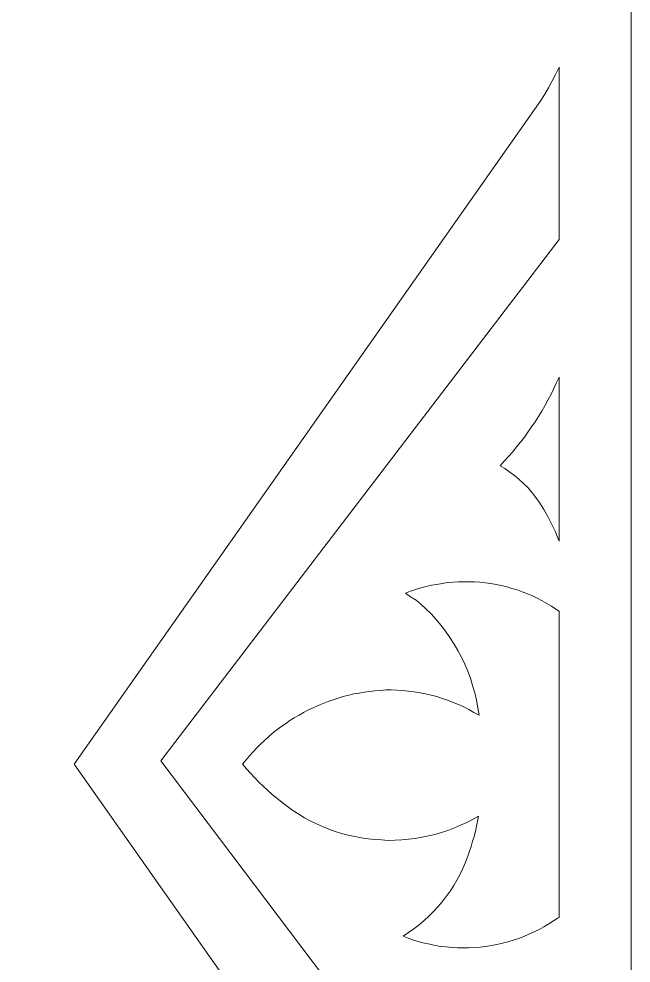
# Model space of a CAD drawing. Header units: centimetres. Extents: x -9.4 to 6.3, y -13 to 13.6.
# Drawn here: x -6.05 to -2.66, y -0.82 to 4.41 of the extents above; entities that cross this region are included whole.
import ezdxf

# ---------------------------------------------------------------- set-up
doc = ezdxf.new("R2010")
doc.units = ezdxf.units.CM
doc.header["$MEASUREMENT"] = 0
doc.layers.add('layer 1', color=7, linetype='Continuous')

msp = doc.modelspace()

# ---------------------------------------------------------------- linework, layer by layer
at = {"layer": 'layer 1', "color": 177, "lineweight": 9}
for points, knots in [([(-9.44332, 13.58709), (-9.44332, 13.58709), (-2.6561, 13.58709), (-2.6561, 13.58709), (-2.6561, 13.58709), (-2.6561, 13.58709), (-2.6561, -13.01887), (-2.6561, -13.01887), (-2.6561, -13.01887), (-2.6561, -13.01887), (-9.44332, -13.01887), (-9.44332, -13.01887), (-9.44332, -13.01887), (-9.44332, -13.01887), (-9.44332, 13.58709), (-9.44332, 13.58709)], [0, 0, 0, 0, 0.2, 0.2, 0.2, 0.2, 0.4, 0.4, 0.4, 0.4, 0.6, 0.6, 0.6, 0.6, 1, 1, 1, 1]), ([(-3.05547, 4.14655), (-3.05547, 4.14655), (-3.05547, 3.19109), (-3.05547, 3.19109), (-3.05547, 3.19109), (-3.05547, 3.19109), (-5.26309, 0.30056), (-5.26309, 0.30056), (-5.26309, 0.30056), (-5.26309, 0.30056), (-3.05547, -2.62495), (-3.05547, -2.62495), (-3.05547, -2.62495), (-3.05547, -2.62495), (-3.05547, -3.58183), (-3.05547, -3.58183), (-3.05547, -3.58183), (-3.05547, -3.58183), (-3.07138, -3.55002), (-3.07138, -3.55002), (-3.07138, -3.55002), (-3.07138, -3.55002), (-3.09252, -3.50879), (-3.09252, -3.50879), (-3.09252, -3.50879), (-3.09252, -3.50879), (-3.11367, -3.46861), (-3.11367, -3.46861), (-3.11367, -3.46861), (-3.11367, -3.46861), (-3.13798, -3.4295), (-3.13798, -3.4295), (-3.13798, -3.4295), (-3.13798, -3.4295), (-3.1623, -3.39037), (-3.1623, -3.39037), (-3.1623, -3.39037), (-3.1623, -3.39037), (-3.18767, -3.35337), (-3.18767, -3.35337), (-3.18767, -3.35337), (-3.18767, -3.35337), (-3.2141, -3.31531), (-3.2141, -3.31531), (-3.2141, -3.31531), (-3.2141, -3.31531), (-5.7431, 0.28153), (-5.7431, 0.28153), (-5.7431, 0.28153), (-5.7431, 0.28153), (-3.15701, 3.96296), (-3.15701, 3.96296), (-3.15701, 3.96296), (-3.15701, 3.96296), (-3.13481, 3.99679), (-3.13481, 3.99679), (-3.13481, 3.99679), (-3.13481, 3.99679), (-3.11472, 4.03274), (-3.11472, 4.03274), (-3.11472, 4.03274), (-3.11472, 4.03274), (-3.0957, 4.06762), (-3.0957, 4.06762), (-3.0957, 4.06762), (-3.0957, 4.06762), (-3.07667, 4.10357), (-3.07667, 4.10357), (-3.07667, 4.10357), (-3.07667, 4.10357), (-3.05868, 4.13953), (-3.05868, 4.13953), (-3.05868, 4.13953), (-3.05868, 4.13953), (-3.05547, 4.14655), (-3.05547, 4.14655)], [0, 0, 0, 0, 0.05, 0.05, 0.05, 0.05, 0.1, 0.1, 0.1, 0.1, 0.15, 0.15, 0.15, 0.15, 0.2, 0.2, 0.2, 0.2, 0.25, 0.25, 0.25, 0.25, 0.3, 0.3, 0.3, 0.3, 0.35, 0.35, 0.35, 0.35, 0.4, 0.4, 0.4, 0.4, 0.45, 0.45, 0.45, 0.45, 0.5, 0.5, 0.5, 0.5, 0.55, 0.55, 0.55, 0.55, 0.6, 0.6, 0.6, 0.6, 0.65, 0.65, 0.65, 0.65, 0.7, 0.7, 0.7, 0.7, 0.75, 0.75, 0.75, 0.75, 0.8, 0.8, 0.8, 0.8, 0.85, 0.85, 0.85, 0.85, 0.9, 0.9, 0.9, 0.9, 1, 1, 1, 1]), ([(-3.05547, 2.42723), (-3.05547, 2.42723), (-3.05547, 1.51875), (-3.05547, 1.51875), (-3.05547, 1.51875), (-3.05547, 1.51875), (-3.05973, 1.53122), (-3.05973, 1.53122), (-3.05973, 1.53122), (-3.05973, 1.53122), (-3.07772, 1.57353), (-3.07772, 1.57353), (-3.07772, 1.57353), (-3.07772, 1.57353), (-3.09675, 1.6137), (-3.09675, 1.6137), (-3.09675, 1.6137), (-3.09675, 1.6137), (-3.11684, 1.65493), (-3.11684, 1.65493), (-3.11684, 1.65493), (-3.11684, 1.65493), (-3.13904, 1.69299), (-3.13904, 1.69299), (-3.13904, 1.69299), (-3.13904, 1.69299), (-3.16441, 1.73212), (-3.16441, 1.73212), (-3.16441, 1.73212), (-3.16441, 1.73212), (-3.18978, 1.76806), (-3.18978, 1.76806), (-3.18978, 1.76806), (-3.18978, 1.76806), (-3.20987, 1.79343), (-3.20987, 1.79343), (-3.20987, 1.79343), (-3.20987, 1.79343), (-3.23101, 1.81669), (-3.23101, 1.81669), (-3.23101, 1.81669), (-3.23101, 1.81669), (-3.25429, 1.83995), (-3.25429, 1.83995), (-3.25429, 1.83995), (-3.25429, 1.83995), (-3.2786, 1.86215), (-3.2786, 1.86215), (-3.2786, 1.86215), (-3.2786, 1.86215), (-3.30292, 1.88224), (-3.30292, 1.88224), (-3.30292, 1.88224), (-3.30292, 1.88224), (-3.32829, 1.90128), (-3.32829, 1.90128), (-3.32829, 1.90128), (-3.32829, 1.90128), (-3.35578, 1.92031), (-3.35578, 1.92031), (-3.35578, 1.92031), (-3.35578, 1.92031), (-3.3822, 1.93617), (-3.3822, 1.93617), (-3.3822, 1.93617), (-3.3822, 1.93617), (-3.36, 1.96154), (-3.36, 1.96154), (-3.36, 1.96154), (-3.36, 1.96154), (-3.33569, 1.98797), (-3.33569, 1.98797), (-3.33569, 1.98797), (-3.33569, 1.98797), (-3.31243, 2.01334), (-3.31243, 2.01334), (-3.31243, 2.01334), (-3.31243, 2.01334), (-3.29129, 2.04083), (-3.29129, 2.04083), (-3.29129, 2.04083), (-3.29129, 2.04083), (-3.26909, 2.06728), (-3.26909, 2.06728), (-3.26909, 2.06728), (-3.26909, 2.06728), (-3.24795, 2.09476), (-3.24795, 2.09476), (-3.24795, 2.09476), (-3.24795, 2.09476), (-3.22784, 2.1233), (-3.22784, 2.1233), (-3.22784, 2.1233), (-3.22784, 2.1233), (-3.20775, 2.15185), (-3.20775, 2.15185), (-3.20775, 2.15185), (-3.20775, 2.15185), (-3.18873, 2.18039), (-3.18873, 2.18039), (-3.18873, 2.18039), (-3.18873, 2.18039), (-3.1697, 2.20999), (-3.1697, 2.20999), (-3.1697, 2.20999), (-3.1697, 2.20999), (-3.15173, 2.23961), (-3.15173, 2.23961), (-3.15173, 2.23961), (-3.15173, 2.23961), (-3.13481, 2.26921), (-3.13481, 2.26921), (-3.13481, 2.26921), (-3.13481, 2.26921), (-3.1179, 2.29987), (-3.1179, 2.29987), (-3.1179, 2.29987), (-3.1179, 2.29987), (-3.10098, 2.33053), (-3.10098, 2.33053), (-3.10098, 2.33053), (-3.10098, 2.33053), (-3.08618, 2.36118), (-3.08618, 2.36118), (-3.08618, 2.36118), (-3.08618, 2.36118), (-3.07138, 2.39396), (-3.07138, 2.39396), (-3.07138, 2.39396), (-3.07138, 2.39396), (-3.05656, 2.42463), (-3.05656, 2.42463), (-3.05656, 2.42463), (-3.05656, 2.42463), (-3.05547, 2.42723), (-3.05547, 2.42723)], [0, 0, 0, 0, 0.0285714, 0.0285714, 0.0285714, 0.0285714, 0.0571429, 0.0571429, 0.0571429, 0.0571429, 0.0857143, 0.0857143, 0.0857143, 0.0857143, 0.1142857, 0.1142857, 0.1142857, 0.1142857, 0.1428571, 0.1428571, 0.1428571, 0.1428571, 0.1714286, 0.1714286, 0.1714286, 0.1714286, 0.2, 0.2, 0.2, 0.2, 0.2285714, 0.2285714, 0.2285714, 0.2285714, 0.2571429, 0.2571429, 0.2571429, 0.2571429, 0.2857143, 0.2857143, 0.2857143, 0.2857143, 0.3142857, 0.3142857, 0.3142857, 0.3142857, 0.3428571, 0.3428571, 0.3428571, 0.3428571, 0.3714286, 0.3714286, 0.3714286, 0.3714286, 0.4, 0.4, 0.4, 0.4, 0.4285714, 0.4285714, 0.4285714, 0.4285714, 0.4571429, 0.4571429, 0.4571429, 0.4571429, 0.4857143, 0.4857143, 0.4857143, 0.4857143, 0.5142857, 0.5142857, 0.5142857, 0.5142857, 0.5428571, 0.5428571, 0.5428571, 0.5428571, 0.5714286, 0.5714286, 0.5714286, 0.5714286, 0.6, 0.6, 0.6, 0.6, 0.6285714, 0.6285714, 0.6285714, 0.6285714, 0.6571429, 0.6571429, 0.6571429, 0.6571429, 0.6857143, 0.6857143, 0.6857143, 0.6857143, 0.7142857, 0.7142857, 0.7142857, 0.7142857, 0.7428571, 0.7428571, 0.7428571, 0.7428571, 0.7714286, 0.7714286, 0.7714286, 0.7714286, 0.8, 0.8, 0.8, 0.8, 0.8285714, 0.8285714, 0.8285714, 0.8285714, 0.8571429, 0.8571429, 0.8571429, 0.8571429, 0.8857143, 0.8857143, 0.8857143, 0.8857143, 0.9142857, 0.9142857, 0.9142857, 0.9142857, 0.9428571, 0.9428571, 0.9428571, 0.9428571, 1, 1, 1, 1]), ([(-3.05547, 1.12979), (-3.05547, 1.12979), (-3.05547, -0.56849), (-3.05547, -0.56849), (-3.05547, -0.56849), (-3.05547, -0.56849), (-3.05973, -0.57169), (-3.05973, -0.57169), (-3.05973, -0.57169), (-3.05973, -0.57169), (-3.08618, -0.58754), (-3.08618, -0.58754), (-3.08618, -0.58754), (-3.08618, -0.58754), (-3.11155, -0.60446), (-3.11155, -0.60446), (-3.11155, -0.60446), (-3.11155, -0.60446), (-3.13904, -0.62137), (-3.13904, -0.62137), (-3.13904, -0.62137), (-3.13904, -0.62137), (-3.16653, -0.63617), (-3.16653, -0.63617), (-3.16653, -0.63617), (-3.16653, -0.63617), (-3.19401, -0.64886), (-3.19401, -0.64886), (-3.19401, -0.64886), (-3.19401, -0.64886), (-3.22361, -0.6626), (-3.22361, -0.6626), (-3.22361, -0.6626), (-3.22361, -0.6626), (-3.25112, -0.67425), (-3.25112, -0.67425), (-3.25112, -0.67425), (-3.25112, -0.67425), (-3.28072, -0.68588), (-3.28072, -0.68588), (-3.28072, -0.68588), (-3.28072, -0.68588), (-3.31032, -0.69539), (-3.31032, -0.69539), (-3.31032, -0.69539), (-3.31032, -0.69539), (-3.33992, -0.70491), (-3.33992, -0.70491), (-3.33992, -0.70491), (-3.33992, -0.70491), (-3.36952, -0.71125), (-3.36952, -0.71125), (-3.36952, -0.71125), (-3.36952, -0.71125), (-3.40018, -0.71865), (-3.40018, -0.71865), (-3.40018, -0.71865), (-3.40018, -0.71865), (-3.43085, -0.72499), (-3.43085, -0.72499), (-3.43085, -0.72499), (-3.43085, -0.72499), (-3.46257, -0.72922), (-3.46257, -0.72922), (-3.46257, -0.72922), (-3.46257, -0.72922), (-3.49322, -0.73345), (-3.49322, -0.73345), (-3.49322, -0.73345), (-3.49322, -0.73345), (-3.52388, -0.73557), (-3.52388, -0.73557), (-3.52388, -0.73557), (-3.52388, -0.73557), (-3.5556, -0.73768), (-3.5556, -0.73768), (-3.5556, -0.73768), (-3.5556, -0.73768), (-3.58627, -0.73768), (-3.58627, -0.73768), (-3.58627, -0.73768), (-3.58627, -0.73768), (-3.61799, -0.73768), (-3.61799, -0.73768), (-3.61799, -0.73768), (-3.61799, -0.73768), (-3.64865, -0.73557), (-3.64865, -0.73557), (-3.64865, -0.73557), (-3.64865, -0.73557), (-3.68036, -0.73239), (-3.68036, -0.73239), (-3.68036, -0.73239), (-3.68036, -0.73239), (-3.70996, -0.72922), (-3.70996, -0.72922), (-3.70996, -0.72922), (-3.70996, -0.72922), (-3.74168, -0.72394), (-3.74168, -0.72394), (-3.74168, -0.72394), (-3.74168, -0.72394), (-3.77129, -0.71759), (-3.77129, -0.71759), (-3.77129, -0.71759), (-3.77129, -0.71759), (-3.80195, -0.71125), (-3.80195, -0.71125), (-3.80195, -0.71125), (-3.80195, -0.71125), (-3.83155, -0.70385), (-3.83155, -0.70385), (-3.83155, -0.70385), (-3.83155, -0.70385), (-3.86221, -0.69434), (-3.86221, -0.69434), (-3.86221, -0.69434), (-3.86221, -0.69434), (-3.89181, -0.68482), (-3.89181, -0.68482), (-3.89181, -0.68482), (-3.89181, -0.68482), (-3.92035, -0.67319), (-3.92035, -0.67319), (-3.92035, -0.67319), (-3.92035, -0.67319), (-3.89075, -0.65309), (-3.89075, -0.65309), (-3.89075, -0.65309), (-3.89075, -0.65309), (-3.8601, -0.633), (-3.8601, -0.633), (-3.8601, -0.633), (-3.8601, -0.633), (-3.83155, -0.6108), (-3.83155, -0.6108), (-3.83155, -0.6108), (-3.83155, -0.6108), (-3.80407, -0.58649), (-3.80407, -0.58649), (-3.80407, -0.58649), (-3.80407, -0.58649), (-3.77658, -0.56217), (-3.77658, -0.56217), (-3.77658, -0.56217), (-3.77658, -0.56217), (-3.75121, -0.5368), (-3.75121, -0.5368), (-3.75121, -0.5368), (-3.75121, -0.5368), (-3.72687, -0.51037), (-3.72687, -0.51037), (-3.72687, -0.51037), (-3.72687, -0.51037), (-3.70256, -0.48181), (-3.70256, -0.48181), (-3.70256, -0.48181), (-3.70256, -0.48181), (-3.68142, -0.45221), (-3.68142, -0.45221), (-3.68142, -0.45221), (-3.68142, -0.45221), (-3.65922, -0.42367), (-3.65922, -0.42367), (-3.65922, -0.42367), (-3.65922, -0.42367), (-3.63913, -0.39195), (-3.63913, -0.39195), (-3.63913, -0.39195), (-3.63913, -0.39195), (-3.62222, -0.36129), (-3.62222, -0.36129), (-3.62222, -0.36129), (-3.62222, -0.36129), (-3.60424, -0.32852), (-3.60424, -0.32852), (-3.60424, -0.32852), (-3.60424, -0.32852), (-3.58839, -0.29679), (-3.58839, -0.29679), (-3.58839, -0.29679), (-3.58839, -0.29679), (-3.57463, -0.2619), (-3.57463, -0.2619), (-3.57463, -0.2619), (-3.57463, -0.2619), (-3.56088, -0.22913), (-3.56088, -0.22913), (-3.56088, -0.22913), (-3.56088, -0.22913), (-3.55243, -0.20164), (-3.55243, -0.20164), (-3.55243, -0.20164), (-3.55243, -0.20164), (-3.54291, -0.17522), (-3.54291, -0.17522), (-3.54291, -0.17522), (-3.54291, -0.17522), (-3.53445, -0.14665), (-3.53445, -0.14665), (-3.53445, -0.14665), (-3.53445, -0.14665), (-3.526, -0.11917), (-3.526, -0.11917), (-3.526, -0.11917), (-3.526, -0.11917), (-3.5186, -0.09168), (-3.5186, -0.09168), (-3.5186, -0.09168), (-3.5186, -0.09168), (-3.51225, -0.06314), (-3.51225, -0.06314), (-3.51225, -0.06314), (-3.51225, -0.06314), (-3.50697, -0.03565), (-3.50697, -0.03565), (-3.50697, -0.03565), (-3.50697, -0.03565), (-3.50168, -0.00711), (-3.50168, -0.00711), (-3.50168, -0.00711), (-3.50168, -0.00711), (-3.53445, -0.02614), (-3.53445, -0.02614), (-3.53445, -0.02614), (-3.53445, -0.02614), (-3.56723, -0.04305), (-3.56723, -0.04305), (-3.56723, -0.04305), (-3.56723, -0.04305), (-3.60213, -0.05785), (-3.60213, -0.05785), (-3.60213, -0.05785), (-3.60213, -0.05785), (-3.63596, -0.07265), (-3.63596, -0.07265), (-3.63596, -0.07265), (-3.63596, -0.07265), (-3.6719, -0.0864), (-3.6719, -0.0864), (-3.6719, -0.0864), (-3.6719, -0.0864), (-3.70679, -0.09803), (-3.70679, -0.09803), (-3.70679, -0.09803), (-3.70679, -0.09803), (-3.74379, -0.1086), (-3.74379, -0.1086), (-3.74379, -0.1086), (-3.74379, -0.1086), (-3.77975, -0.11705), (-3.77975, -0.11705), (-3.77975, -0.11705), (-3.77975, -0.11705), (-3.81675, -0.12445), (-3.81675, -0.12445), (-3.81675, -0.12445), (-3.81675, -0.12445), (-3.8527, -0.1308), (-3.8527, -0.1308), (-3.8527, -0.1308), (-3.8527, -0.1308), (-3.89075, -0.13503), (-3.89075, -0.13503), (-3.89075, -0.13503), (-3.89075, -0.13503), (-3.92777, -0.1382), (-3.92777, -0.1382), (-3.92777, -0.1382), (-3.92777, -0.1382), (-3.96477, -0.14031), (-3.96477, -0.14031), (-3.96477, -0.14031), (-3.96477, -0.14031), (-4.00283, -0.14137), (-4.00283, -0.14137), (-4.00283, -0.14137), (-4.00283, -0.14137), (-4.03983, -0.13925), (-4.03983, -0.13925), (-4.03983, -0.13925), (-4.03983, -0.13925), (-4.07789, -0.13714), (-4.07789, -0.13714), (-4.07789, -0.13714), (-4.07789, -0.13714), (-4.11385, -0.13291), (-4.11385, -0.13291), (-4.11385, -0.13291), (-4.11385, -0.13291), (-4.15191, -0.12763), (-4.15191, -0.12763), (-4.15191, -0.12763), (-4.15191, -0.12763), (-4.18785, -0.12023), (-4.18785, -0.12023), (-4.18785, -0.12023), (-4.18785, -0.12023), (-4.22379, -0.11283), (-4.22379, -0.11283), (-4.22379, -0.11283), (-4.22379, -0.11283), (-4.26081, -0.10331), (-4.26081, -0.10331), (-4.26081, -0.10331), (-4.26081, -0.10331), (-4.2957, -0.09168), (-4.2957, -0.09168), (-4.2957, -0.09168), (-4.2957, -0.09168), (-4.33164, -0.079), (-4.33164, -0.079), (-4.33164, -0.079), (-4.33164, -0.079), (-4.36653, -0.06525), (-4.36653, -0.06525), (-4.36653, -0.06525), (-4.36653, -0.06525), (-4.40036, -0.0494), (-4.40036, -0.0494), (-4.40036, -0.0494), (-4.40036, -0.0494), (-4.43421, -0.03354), (-4.43421, -0.03354), (-4.43421, -0.03354), (-4.43421, -0.03354), (-4.46698, -0.01557), (-4.46698, -0.01557), (-4.46698, -0.01557), (-4.46698, -0.01557), (-4.49869, 0.00452), (-4.49869, 0.00452), (-4.49869, 0.00452), (-4.49869, 0.00452), (-4.53041, 0.02357), (-4.53041, 0.02357), (-4.53041, 0.02357), (-4.53041, 0.02357), (-4.56107, 0.04577), (-4.56107, 0.04577), (-4.56107, 0.04577), (-4.56107, 0.04577), (-4.59067, 0.06902), (-4.59067, 0.06902), (-4.59067, 0.06902), (-4.59067, 0.06902), (-4.61923, 0.09228), (-4.61923, 0.09228), (-4.61923, 0.09228), (-4.61923, 0.09228), (-4.64566, 0.11343), (-4.64566, 0.11343), (-4.64566, 0.11343), (-4.64566, 0.11343), (-4.67103, 0.13668), (-4.67103, 0.13668), (-4.67103, 0.13668), (-4.67103, 0.13668), (-4.69534, 0.15888), (-4.69534, 0.15888), (-4.69534, 0.15888), (-4.69534, 0.15888), (-4.71966, 0.18214), (-4.71966, 0.18214), (-4.71966, 0.18214), (-4.71966, 0.18214), (-4.74397, 0.20647), (-4.74397, 0.20647), (-4.74397, 0.20647), (-4.74397, 0.20647), (-4.76512, 0.23079), (-4.76512, 0.23079), (-4.76512, 0.23079), (-4.76512, 0.23079), (-4.78839, 0.25616), (-4.78839, 0.25616), (-4.78839, 0.25616), (-4.78839, 0.25616), (-4.80953, 0.28153), (-4.80953, 0.28153), (-4.80953, 0.28153), (-4.80953, 0.28153), (-4.79051, 0.30479), (-4.79051, 0.30479), (-4.79051, 0.30479), (-4.79051, 0.30479), (-4.77148, 0.32805), (-4.77148, 0.32805), (-4.77148, 0.32805), (-4.77148, 0.32805), (-4.75137, 0.35025), (-4.75137, 0.35025), (-4.75137, 0.35025), (-4.75137, 0.35025), (-4.73129, 0.37141), (-4.73129, 0.37141), (-4.73129, 0.37141), (-4.73129, 0.37141), (-4.71014, 0.39255), (-4.71014, 0.39255), (-4.71014, 0.39255), (-4.71014, 0.39255), (-4.68794, 0.41264), (-4.68794, 0.41264), (-4.68794, 0.41264), (-4.68794, 0.41264), (-4.6668, 0.43272), (-4.6668, 0.43272), (-4.6668, 0.43272), (-4.6668, 0.43272), (-4.64354, 0.45281), (-4.64354, 0.45281), (-4.64354, 0.45281), (-4.64354, 0.45281), (-4.62028, 0.47078), (-4.62028, 0.47078), (-4.62028, 0.47078), (-4.62028, 0.47078), (-4.59701, 0.48875), (-4.59701, 0.48875), (-4.59701, 0.48875), (-4.59701, 0.48875), (-4.57269, 0.50567), (-4.57269, 0.50567), (-4.57269, 0.50567), (-4.57269, 0.50567), (-4.54838, 0.52258), (-4.54838, 0.52258), (-4.54838, 0.52258), (-4.54838, 0.52258), (-4.52301, 0.53846), (-4.52301, 0.53846), (-4.52301, 0.53846), (-4.52301, 0.53846), (-4.49658, 0.55326), (-4.49658, 0.55326), (-4.49658, 0.55326), (-4.49658, 0.55326), (-4.47121, 0.567), (-4.47121, 0.567), (-4.47121, 0.567), (-4.47121, 0.567), (-4.44478, 0.5818), (-4.44478, 0.5818), (-4.44478, 0.5818), (-4.44478, 0.5818), (-4.41833, 0.59449), (-4.41833, 0.59449), (-4.41833, 0.59449), (-4.41833, 0.59449), (-4.39084, 0.60717), (-4.39084, 0.60717), (-4.39084, 0.60717), (-4.39084, 0.60717), (-4.36336, 0.61775), (-4.36336, 0.61775), (-4.36336, 0.61775), (-4.36336, 0.61775), (-4.33587, 0.62832), (-4.33587, 0.62832), (-4.33587, 0.62832), (-4.33587, 0.62832), (-4.30733, 0.63783), (-4.30733, 0.63783), (-4.30733, 0.63783), (-4.30733, 0.63783), (-4.27984, 0.64735), (-4.27984, 0.64735), (-4.27984, 0.64735), (-4.27984, 0.64735), (-4.25128, 0.6558), (-4.25128, 0.6558), (-4.25128, 0.6558), (-4.25128, 0.6558), (-4.22168, 0.6632), (-4.22168, 0.6632), (-4.22168, 0.6632), (-4.22168, 0.6632), (-4.19314, 0.6706), (-4.19314, 0.6706), (-4.19314, 0.6706), (-4.19314, 0.6706), (-4.16354, 0.67589), (-4.16354, 0.67589), (-4.16354, 0.67589), (-4.16354, 0.67589), (-4.13499, 0.68012), (-4.13499, 0.68012), (-4.13499, 0.68012), (-4.13499, 0.68012), (-4.10539, 0.68435), (-4.10539, 0.68435), (-4.10539, 0.68435), (-4.10539, 0.68435), (-4.07577, 0.68752), (-4.07577, 0.68752), (-4.07577, 0.68752), (-4.07577, 0.68752), (-4.04617, 0.69069), (-4.04617, 0.69069), (-4.04617, 0.69069), (-4.04617, 0.69069), (-4.01657, 0.6928), (-4.01657, 0.6928), (-4.01657, 0.6928), (-4.01657, 0.6928), (-3.98697, 0.6928), (-3.98697, 0.6928), (-3.98697, 0.6928), (-3.98697, 0.6928), (-3.95526, 0.69175), (-3.95526, 0.69175), (-3.95526, 0.69175), (-3.95526, 0.69175), (-3.92249, 0.68963), (-3.92249, 0.68963), (-3.92249, 0.68963), (-3.92249, 0.68963), (-3.89075, 0.68646), (-3.89075, 0.68646), (-3.89075, 0.68646), (-3.89075, 0.68646), (-3.85904, 0.68223), (-3.85904, 0.68223), (-3.85904, 0.68223), (-3.85904, 0.68223), (-3.82627, 0.67695), (-3.82627, 0.67695), (-3.82627, 0.67695), (-3.82627, 0.67695), (-3.79561, 0.67166), (-3.79561, 0.67166), (-3.79561, 0.67166), (-3.79561, 0.67166), (-3.76389, 0.66426), (-3.76389, 0.66426), (-3.76389, 0.66426), (-3.76389, 0.66426), (-3.73322, 0.6558), (-3.73322, 0.6558), (-3.73322, 0.6558), (-3.73322, 0.6558), (-3.70256, 0.64629), (-3.70256, 0.64629), (-3.70256, 0.64629), (-3.70256, 0.64629), (-3.67296, 0.63572), (-3.67296, 0.63572), (-3.67296, 0.63572), (-3.67296, 0.63572), (-3.6423, 0.62409), (-3.6423, 0.62409), (-3.6423, 0.62409), (-3.6423, 0.62409), (-3.61376, 0.6114), (-3.61376, 0.6114), (-3.61376, 0.6114), (-3.61376, 0.6114), (-3.58416, 0.59872), (-3.58416, 0.59872), (-3.58416, 0.59872), (-3.58416, 0.59872), (-3.5556, 0.58392), (-3.5556, 0.58392), (-3.5556, 0.58392), (-3.5556, 0.58392), (-3.52705, 0.56806), (-3.52705, 0.56806), (-3.52705, 0.56806), (-3.52705, 0.56806), (-3.49851, 0.5522), (-3.49851, 0.5522), (-3.49851, 0.5522), (-3.49851, 0.5522), (-3.50485, 0.59449), (-3.50485, 0.59449), (-3.50485, 0.59449), (-3.50485, 0.59449), (-3.51331, 0.63572), (-3.51331, 0.63572), (-3.51331, 0.63572), (-3.51331, 0.63572), (-3.52282, 0.67695), (-3.52282, 0.67695), (-3.52282, 0.67695), (-3.52282, 0.67695), (-3.53445, 0.71714), (-3.53445, 0.71714), (-3.53445, 0.71714), (-3.53445, 0.71714), (-3.54714, 0.75731), (-3.54714, 0.75731), (-3.54714, 0.75731), (-3.54714, 0.75731), (-3.56194, 0.79748), (-3.56194, 0.79748), (-3.56194, 0.79748), (-3.56194, 0.79748), (-3.5778, 0.83554), (-3.5778, 0.83554), (-3.5778, 0.83554), (-3.5778, 0.83554), (-3.59684, 0.87467), (-3.59684, 0.87467), (-3.59684, 0.87467), (-3.59684, 0.87467), (-3.61693, 0.91167), (-3.61693, 0.91167), (-3.61693, 0.91167), (-3.61693, 0.91167), (-3.63702, 0.94762), (-3.63702, 0.94762), (-3.63702, 0.94762), (-3.63702, 0.94762), (-3.66027, 0.98356), (-3.66027, 0.98356), (-3.66027, 0.98356), (-3.66027, 0.98356), (-3.68459, 1.01845), (-3.68459, 1.01845), (-3.68459, 1.01845), (-3.68459, 1.01845), (-3.70996, 1.05229), (-3.70996, 1.05229), (-3.70996, 1.05229), (-3.70996, 1.05229), (-3.73745, 1.08401), (-3.73745, 1.08401), (-3.73745, 1.08401), (-3.73745, 1.08401), (-3.76495, 1.11572), (-3.76495, 1.11572), (-3.76495, 1.11572), (-3.76495, 1.11572), (-3.79561, 1.14532), (-3.79561, 1.14532), (-3.79561, 1.14532), (-3.79561, 1.14532), (-3.82204, 1.16858), (-3.82204, 1.16858), (-3.82204, 1.16858), (-3.82204, 1.16858), (-3.84847, 1.19078), (-3.84847, 1.19078), (-3.84847, 1.19078), (-3.84847, 1.19078), (-3.87807, 1.20981), (-3.87807, 1.20981), (-3.87807, 1.20981), (-3.87807, 1.20981), (-3.90661, 1.22991), (-3.90661, 1.22991), (-3.90661, 1.22991), (-3.90661, 1.22991), (-3.87912, 1.24049), (-3.87912, 1.24049), (-3.87912, 1.24049), (-3.87912, 1.24049), (-3.85058, 1.25), (-3.85058, 1.25), (-3.85058, 1.25), (-3.85058, 1.25), (-3.82204, 1.25951), (-3.82204, 1.25951), (-3.82204, 1.25951), (-3.82204, 1.25951), (-3.79244, 1.26691), (-3.79244, 1.26691), (-3.79244, 1.26691), (-3.79244, 1.26691), (-3.76284, 1.27326), (-3.76284, 1.27326), (-3.76284, 1.27326), (-3.76284, 1.27326), (-3.73322, 1.27854), (-3.73322, 1.27854), (-3.73322, 1.27854), (-3.73322, 1.27854), (-3.70362, 1.28383), (-3.70362, 1.28383), (-3.70362, 1.28383), (-3.70362, 1.28383), (-3.67402, 1.28806), (-3.67402, 1.28806), (-3.67402, 1.28806), (-3.67402, 1.28806), (-3.64336, 1.29123), (-3.64336, 1.29123), (-3.64336, 1.29123), (-3.64336, 1.29123), (-3.61376, 1.29229), (-3.61376, 1.29229), (-3.61376, 1.29229), (-3.61376, 1.29229), (-3.58416, 1.29334), (-3.58416, 1.29334), (-3.58416, 1.29334), (-3.58416, 1.29334), (-3.55454, 1.29334), (-3.55454, 1.29334), (-3.55454, 1.29334), (-3.55454, 1.29334), (-3.52388, 1.29229), (-3.52388, 1.29229), (-3.52388, 1.29229), (-3.52388, 1.29229), (-3.49428, 1.29017), (-3.49428, 1.29017), (-3.49428, 1.29017), (-3.49428, 1.29017), (-3.46362, 1.287), (-3.46362, 1.287), (-3.46362, 1.287), (-3.46362, 1.287), (-3.43297, 1.28277), (-3.43297, 1.28277), (-3.43297, 1.28277), (-3.43297, 1.28277), (-3.4044, 1.27749), (-3.4044, 1.27749), (-3.4044, 1.27749), (-3.4044, 1.27749), (-3.3748, 1.2722), (-3.3748, 1.2722), (-3.3748, 1.2722), (-3.3748, 1.2722), (-3.3452, 1.2648), (-3.3452, 1.2648), (-3.3452, 1.2648), (-3.3452, 1.2648), (-3.31666, 1.25634), (-3.31666, 1.25634), (-3.31666, 1.25634), (-3.31666, 1.25634), (-3.28812, 1.24789), (-3.28812, 1.24789), (-3.28812, 1.24789), (-3.28812, 1.24789), (-3.25957, 1.23731), (-3.25957, 1.23731), (-3.25957, 1.23731), (-3.25957, 1.23731), (-3.23101, 1.22568), (-3.23101, 1.22568), (-3.23101, 1.22568), (-3.23101, 1.22568), (-3.20353, 1.21406), (-3.20353, 1.21406), (-3.20353, 1.21406), (-3.20353, 1.21406), (-3.17604, 1.20241), (-3.17604, 1.20241), (-3.17604, 1.20241), (-3.17604, 1.20241), (-3.14961, 1.18761), (-3.14961, 1.18761), (-3.14961, 1.18761), (-3.14961, 1.18761), (-3.12318, 1.17281), (-3.12318, 1.17281), (-3.12318, 1.17281), (-3.12318, 1.17281), (-3.09781, 1.15801), (-3.09781, 1.15801), (-3.09781, 1.15801), (-3.09781, 1.15801), (-3.07244, 1.14109), (-3.07244, 1.14109), (-3.07244, 1.14109), (-3.07244, 1.14109), (-3.05547, 1.12979), (-3.05547, 1.12979)], [0, 0, 0, 0, 0.0051546, 0.0051546, 0.0051546, 0.0051546, 0.0103093, 0.0103093, 0.0103093, 0.0103093, 0.0154639, 0.0154639, 0.0154639, 0.0154639, 0.0206186, 0.0206186, 0.0206186, 0.0206186, 0.0257732, 0.0257732, 0.0257732, 0.0257732, 0.0309278, 0.0309278, 0.0309278, 0.0309278, 0.0360825, 0.0360825, 0.0360825, 0.0360825, 0.0412371, 0.0412371, 0.0412371, 0.0412371, 0.0463918, 0.0463918, 0.0463918, 0.0463918, 0.0515464, 0.0515464, 0.0515464, 0.0515464, 0.056701, 0.056701, 0.056701, 0.056701, 0.0618557, 0.0618557, 0.0618557, 0.0618557, 0.0670103, 0.0670103, 0.0670103, 0.0670103, 0.0721649, 0.0721649, 0.0721649, 0.0721649, 0.0773196, 0.0773196, 0.0773196, 0.0773196, 0.0824742, 0.0824742, 0.0824742, 0.0824742, 0.0876289, 0.0876289, 0.0876289, 0.0876289, 0.0927835, 0.0927835, 0.0927835, 0.0927835, 0.0979381, 0.0979381, 0.0979381, 0.0979381, 0.1030928, 0.1030928, 0.1030928, 0.1030928, 0.1082474, 0.1082474, 0.1082474, 0.1082474, 0.1134021, 0.1134021, 0.1134021, 0.1134021, 0.1185567, 0.1185567, 0.1185567, 0.1185567, 0.1237113, 0.1237113, 0.1237113, 0.1237113, 0.128866, 0.128866, 0.128866, 0.128866, 0.1340206, 0.1340206, 0.1340206, 0.1340206, 0.1391753, 0.1391753, 0.1391753, 0.1391753, 0.1443299, 0.1443299, 0.1443299, 0.1443299, 0.1494845, 0.1494845, 0.1494845, 0.1494845, 0.1546392, 0.1546392, 0.1546392, 0.1546392, 0.1597938, 0.1597938, 0.1597938, 0.1597938, 0.1649485, 0.1649485, 0.1649485, 0.1649485, 0.1701031, 0.1701031, 0.1701031, 0.1701031, 0.1752577, 0.1752577, 0.1752577, 0.1752577, 0.1804124, 0.1804124, 0.1804124, 0.1804124, 0.185567, 0.185567, 0.185567, 0.185567, 0.1907216, 0.1907216, 0.1907216, 0.1907216, 0.1958763, 0.1958763, 0.1958763, 0.1958763, 0.2010309, 0.2010309, 0.2010309, 0.2010309, 0.2061856, 0.2061856, 0.2061856, 0.2061856, 0.2113402, 0.2113402, 0.2113402, 0.2113402, 0.2164948, 0.2164948, 0.2164948, 0.2164948, 0.2216495, 0.2216495, 0.2216495, 0.2216495, 0.2268041, 0.2268041, 0.2268041, 0.2268041, 0.2319588, 0.2319588, 0.2319588, 0.2319588, 0.2371134, 0.2371134, 0.2371134, 0.2371134, 0.242268, 0.242268, 0.242268, 0.242268, 0.2474227, 0.2474227, 0.2474227, 0.2474227, 0.2525773, 0.2525773, 0.2525773, 0.2525773, 0.257732, 0.257732, 0.257732, 0.257732, 0.2628866, 0.2628866, 0.2628866, 0.2628866, 0.2680412, 0.2680412, 0.2680412, 0.2680412, 0.2731959, 0.2731959, 0.2731959, 0.2731959, 0.2783505, 0.2783505, 0.2783505, 0.2783505, 0.2835052, 0.2835052, 0.2835052, 0.2835052, 0.2886598, 0.2886598, 0.2886598, 0.2886598, 0.2938144, 0.2938144, 0.2938144, 0.2938144, 0.2989691, 0.2989691, 0.2989691, 0.2989691, 0.3041237, 0.3041237, 0.3041237, 0.3041237, 0.3092784, 0.3092784, 0.3092784, 0.3092784, 0.314433, 0.314433, 0.314433, 0.314433, 0.3195876, 0.3195876, 0.3195876, 0.3195876, 0.3247423, 0.3247423, 0.3247423, 0.3247423, 0.3298969, 0.3298969, 0.3298969, 0.3298969, 0.3350515, 0.3350515, 0.3350515, 0.3350515, 0.3402062, 0.3402062, 0.3402062, 0.3402062, 0.3453608, 0.3453608, 0.3453608, 0.3453608, 0.3505155, 0.3505155, 0.3505155, 0.3505155, 0.3556701, 0.3556701, 0.3556701, 0.3556701, 0.3608247, 0.3608247, 0.3608247, 0.3608247, 0.3659794, 0.3659794, 0.3659794, 0.3659794, 0.371134, 0.371134, 0.371134, 0.371134, 0.3762887, 0.3762887, 0.3762887, 0.3762887, 0.3814433, 0.3814433, 0.3814433, 0.3814433, 0.3865979, 0.3865979, 0.3865979, 0.3865979, 0.3917526, 0.3917526, 0.3917526, 0.3917526, 0.3969072, 0.3969072, 0.3969072, 0.3969072, 0.4020619, 0.4020619, 0.4020619, 0.4020619, 0.4072165, 0.4072165, 0.4072165, 0.4072165, 0.4123711, 0.4123711, 0.4123711, 0.4123711, 0.4175258, 0.4175258, 0.4175258, 0.4175258, 0.4226804, 0.4226804, 0.4226804, 0.4226804, 0.4278351, 0.4278351, 0.4278351, 0.4278351, 0.4329897, 0.4329897, 0.4329897, 0.4329897, 0.4381443, 0.4381443, 0.4381443, 0.4381443, 0.443299, 0.443299, 0.443299, 0.443299, 0.4484536, 0.4484536, 0.4484536, 0.4484536, 0.4536082, 0.4536082, 0.4536082, 0.4536082, 0.4587629, 0.4587629, 0.4587629, 0.4587629, 0.4639175, 0.4639175, 0.4639175, 0.4639175, 0.4690722, 0.4690722, 0.4690722, 0.4690722, 0.4742268, 0.4742268, 0.4742268, 0.4742268, 0.4793814, 0.4793814, 0.4793814, 0.4793814, 0.4845361, 0.4845361, 0.4845361, 0.4845361, 0.4896907, 0.4896907, 0.4896907, 0.4896907, 0.4948454, 0.4948454, 0.4948454, 0.4948454, 0.5, 0.5, 0.5, 0.5, 0.5051546, 0.5051546, 0.5051546, 0.5051546, 0.5103093, 0.5103093, 0.5103093, 0.5103093, 0.5154639, 0.5154639, 0.5154639, 0.5154639, 0.5206186, 0.5206186, 0.5206186, 0.5206186, 0.5257732, 0.5257732, 0.5257732, 0.5257732, 0.5309278, 0.5309278, 0.5309278, 0.5309278, 0.5360825, 0.5360825, 0.5360825, 0.5360825, 0.5412371, 0.5412371, 0.5412371, 0.5412371, 0.5463918, 0.5463918, 0.5463918, 0.5463918, 0.5515464, 0.5515464, 0.5515464, 0.5515464, 0.556701, 0.556701, 0.556701, 0.556701, 0.5618557, 0.5618557, 0.5618557, 0.5618557, 0.5670103, 0.5670103, 0.5670103, 0.5670103, 0.5721649, 0.5721649, 0.5721649, 0.5721649, 0.5773196, 0.5773196, 0.5773196, 0.5773196, 0.5824742, 0.5824742, 0.5824742, 0.5824742, 0.5876289, 0.5876289, 0.5876289, 0.5876289, 0.5927835, 0.5927835, 0.5927835, 0.5927835, 0.5979381, 0.5979381, 0.5979381, 0.5979381, 0.6030928, 0.6030928, 0.6030928, 0.6030928, 0.6082474, 0.6082474, 0.6082474, 0.6082474, 0.6134021, 0.6134021, 0.6134021, 0.6134021, 0.6185567, 0.6185567, 0.6185567, 0.6185567, 0.6237113, 0.6237113, 0.6237113, 0.6237113, 0.628866, 0.628866, 0.628866, 0.628866, 0.6340206, 0.6340206, 0.6340206, 0.6340206, 0.6391753, 0.6391753, 0.6391753, 0.6391753, 0.6443299, 0.6443299, 0.6443299, 0.6443299, 0.6494845, 0.6494845, 0.6494845, 0.6494845, 0.6546392, 0.6546392, 0.6546392, 0.6546392, 0.6597938, 0.6597938, 0.6597938, 0.6597938, 0.6649485, 0.6649485, 0.6649485, 0.6649485, 0.6701031, 0.6701031, 0.6701031, 0.6701031, 0.6752577, 0.6752577, 0.6752577, 0.6752577, 0.6804124, 0.6804124, 0.6804124, 0.6804124, 0.685567, 0.685567, 0.685567, 0.685567, 0.6907216, 0.6907216, 0.6907216, 0.6907216, 0.6958763, 0.6958763, 0.6958763, 0.6958763, 0.7010309, 0.7010309, 0.7010309, 0.7010309, 0.7061856, 0.7061856, 0.7061856, 0.7061856, 0.7113402, 0.7113402, 0.7113402, 0.7113402, 0.7164948, 0.7164948, 0.7164948, 0.7164948, 0.7216495, 0.7216495, 0.7216495, 0.7216495, 0.7268041, 0.7268041, 0.7268041, 0.7268041, 0.7319588, 0.7319588, 0.7319588, 0.7319588, 0.7371134, 0.7371134, 0.7371134, 0.7371134, 0.742268, 0.742268, 0.742268, 0.742268, 0.7474227, 0.7474227, 0.7474227, 0.7474227, 0.7525773, 0.7525773, 0.7525773, 0.7525773, 0.757732, 0.757732, 0.757732, 0.757732, 0.7628866, 0.7628866, 0.7628866, 0.7628866, 0.7680412, 0.7680412, 0.7680412, 0.7680412, 0.7731959, 0.7731959, 0.7731959, 0.7731959, 0.7783505, 0.7783505, 0.7783505, 0.7783505, 0.7835052, 0.7835052, 0.7835052, 0.7835052, 0.7886598, 0.7886598, 0.7886598, 0.7886598, 0.7938144, 0.7938144, 0.7938144, 0.7938144, 0.7989691, 0.7989691, 0.7989691, 0.7989691, 0.8041237, 0.8041237, 0.8041237, 0.8041237, 0.8092784, 0.8092784, 0.8092784, 0.8092784, 0.814433, 0.814433, 0.814433, 0.814433, 0.8195876, 0.8195876, 0.8195876, 0.8195876, 0.8247423, 0.8247423, 0.8247423, 0.8247423, 0.8298969, 0.8298969, 0.8298969, 0.8298969, 0.8350515, 0.8350515, 0.8350515, 0.8350515, 0.8402062, 0.8402062, 0.8402062, 0.8402062, 0.8453608, 0.8453608, 0.8453608, 0.8453608, 0.8505155, 0.8505155, 0.8505155, 0.8505155, 0.8556701, 0.8556701, 0.8556701, 0.8556701, 0.8608247, 0.8608247, 0.8608247, 0.8608247, 0.8659794, 0.8659794, 0.8659794, 0.8659794, 0.871134, 0.871134, 0.871134, 0.871134, 0.8762887, 0.8762887, 0.8762887, 0.8762887, 0.8814433, 0.8814433, 0.8814433, 0.8814433, 0.8865979, 0.8865979, 0.8865979, 0.8865979, 0.8917526, 0.8917526, 0.8917526, 0.8917526, 0.8969072, 0.8969072, 0.8969072, 0.8969072, 0.9020619, 0.9020619, 0.9020619, 0.9020619, 0.9072165, 0.9072165, 0.9072165, 0.9072165, 0.9123711, 0.9123711, 0.9123711, 0.9123711, 0.9175258, 0.9175258, 0.9175258, 0.9175258, 0.9226804, 0.9226804, 0.9226804, 0.9226804, 0.9278351, 0.9278351, 0.9278351, 0.9278351, 0.9329897, 0.9329897, 0.9329897, 0.9329897, 0.9381443, 0.9381443, 0.9381443, 0.9381443, 0.943299, 0.943299, 0.943299, 0.943299, 0.9484536, 0.9484536, 0.9484536, 0.9484536, 0.9536082, 0.9536082, 0.9536082, 0.9536082, 0.9587629, 0.9587629, 0.9587629, 0.9587629, 0.9639175, 0.9639175, 0.9639175, 0.9639175, 0.9690722, 0.9690722, 0.9690722, 0.9690722, 0.9742268, 0.9742268, 0.9742268, 0.9742268, 0.9793814, 0.9793814, 0.9793814, 0.9793814, 0.9845361, 0.9845361, 0.9845361, 0.9845361, 0.9896907, 0.9896907, 0.9896907, 0.9896907, 1, 1, 1, 1])]:
    msp.add_open_spline(points, degree=3, knots=knots, dxfattribs=at)

doc.saveas('drawing.dxf')
